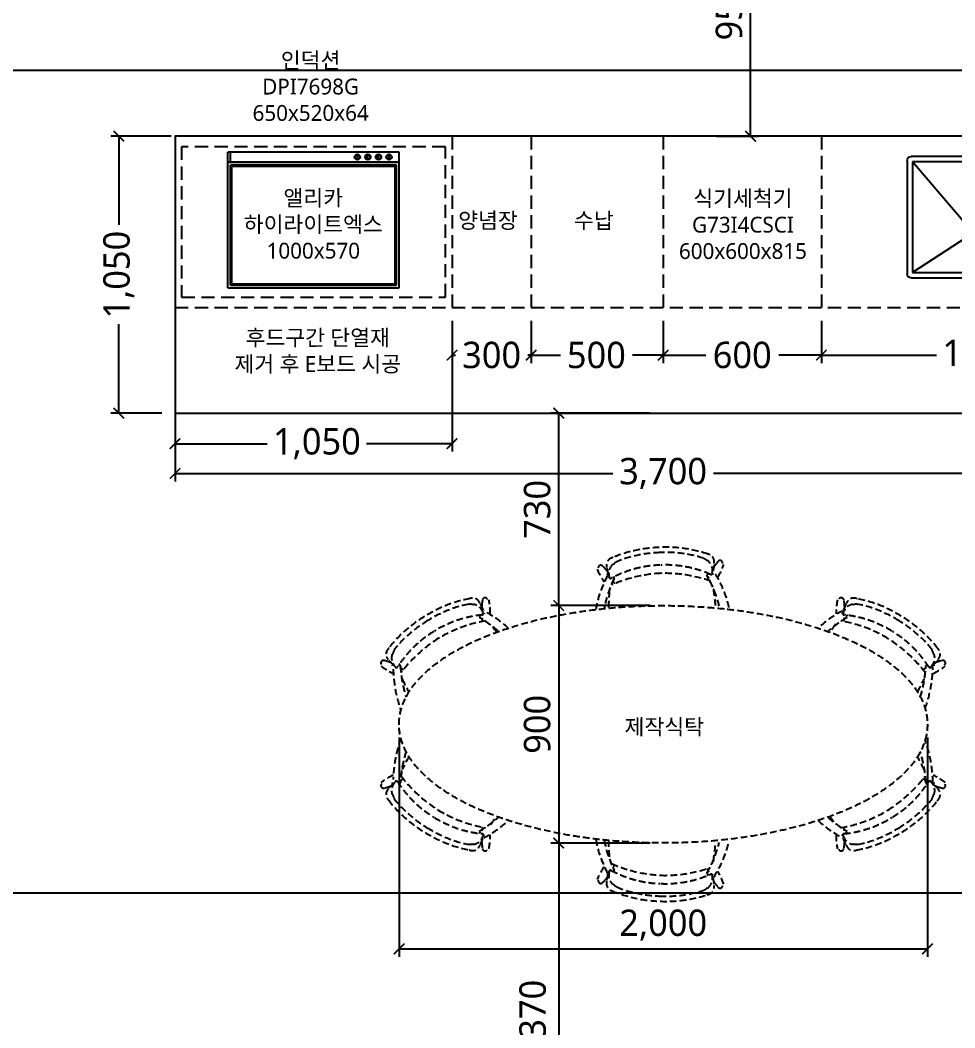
# Model space of a CAD drawing. Header units: millimetres. Extents: x -41292 to 298682, y -22072 to 33155.
# Drawn here: x -14129 to -10586, y 24484 to 28305 of the extents above; entities that cross this region are included whole.
import ezdxf

# ---------------------------------------------------------------- set-up
doc = ezdxf.new("R2010")
doc.units = ezdxf.units.MM
for name, pattern in [('( Hidden )', [0.375, 0.25, -0.125]), ('DASHED2', [0.375, 0.25, -0.125]), ('HIDDEN', [9.525, 6.35, -3.175])]:
    doc.linetypes.add(name, pattern=pattern)
for name, color, linetype in [('인테리어_가구_제작', 6, 'Continuous'), ('인테리어_치수_내부', 8, 'Continuous'), ('인테리어_키친', 6, 'Continuous'), ('인테리어_텍스트_가구', 7, 'Continuous'), ('주방기기', 8, 'Continuous'), ('평면_이동가구', 5, 'HIDDEN')]:
    doc.layers.add(name, color=color, linetype=linetype)
doc.styles.add('DIM', font='malgun.ttf')
doc.styles.add('맑은 고딕', font='malgun.ttf')
doc.dimstyles.new('A3-50 (내부)', dxfattribs={"dimscale": 0, "dimtxt": 80, "dimasz": 40, "dimexe": 30, "dimexo": 50, "dimgap": 12, "dimtad": 1, "dimdec": 0, "dimzin": 1, "dimdsep": 46, "dimlunit": 6, "dimtxsty": 'DIM', "dimblk": 'ARCHTICK', "dimcen": 1, "dimclrd": 256, "dimclre": 256, "dimclrt": 7, "dimadec": 0, "dimazin": 0, "dimtfac": 1, "dimtdec": 0, "dimtix": 1, "dimtmove": 2, "dimatfit": 0, "dimldrblk": 'ARCHTICK', "dimfxl": 30, "dimlwd": -1, "dimlwe": -1, "dimarcsym": 0})

# ---------------------------------------------------------------- blocks, each defined once
blk = doc.blocks.new('A$Ce15d1e35')
at = {"layer": '주방기기'}
for p, q in [((-370, 0), (-650, 0)), ((-650, 0), (-650, -465)), ((0, 0), (-370, 0)), ((0, 0), (0, -515)), ((-370, -10), (-640, -10)), ((-640, -10), (-640, -465)), ((-635, -15), (-635, -460)), ((-370, -15), (-635, -15)), ((-10, -10), (-370, -10)), ((-15, -15), (-370, -15)), ((-15, -15), (-15, -460)), ((-10, -10), (-10, -465)), ((-650, -465), (-650, -515)), ((-650, -475), (-370, -475)), ((-650, -477), (-370, -477)), ((-650, -477), (-650, -515)), ((-640, -465), (-370, -465)), ((-635, -460), (-370, -460)), ((-611, -487.5), (-611, -504.5)), ((-571, -487.5), (-571, -504.5)), ((-531, -487.5), (-531, -504.5)), ((-491, -487.5), (-491, -504.5)), ((-370, -460), (-15, -460)), ((-370, -465), (-10, -465)), ((-370, -475), (0, -475)), ((-370, -477), (0, -477)), ((-10, -477), (-10, -515)), ((-650, -515), (-370, -515)), ((-370, -515), (0, -515))]:
    blk.add_line(p, q, dxfattribs=at)
for centre, radius in [((-611, -496), 10.5), ((-611, -496), 8.48), ((-571, -496), 10.5), ((-571, -496), 8.48), ((-531, -496), 10.5), ((-531, -496), 8.48), ((-491, -496), 10.5), ((-491, -496), 8.48)]:
    blk.add_circle(centre, radius, dxfattribs=at)
blk = doc.blocks.new('djfhknke')
at = {"layer": '평면_이동가구', "color": 8, "linetype": '( Hidden )', "ltscale": 100}
for p, q in [((159945.5, 19729.7), (159958.8, 19690.8)), ((160354.5, 19745.4), (160348.1, 19705.8)), ((159468.3, 19594), (159482.2, 19556.3)), ((160852.4, 19594), (160838.5, 19556.3)), ((159119.6, 19379.8), (159150.2, 19352.4)), ((161201.1, 19379.8), (161170.5, 19352.4)), ((159119.6, 18895.4), (159150.2, 18922.8)), ((161201.1, 18895.4), (161170.5, 18922.8)), ((159468.3, 18681.2), (159482.2, 18718.8)), ((160852.4, 18681.2), (160838.5, 18718.8)), ((159945.5, 18545.5), (159958.8, 18584.4)), ((160354.5, 18529.7), (160348.1, 18569.4))]:
    blk.add_line(p, q, dxfattribs=at)
for centre, radius, start, end in [((160160.4, 19314.6), 493.9, 91.6931, 113.045), ((160172.2, 19315.1), 493.9, 71.3739, 92.7258), ((159974.6, 19740.6), 29.5, 98.7464, 195.481), ((160160.2, 19318.5), 470.3, 91.3635, 111.9684), ((160172, 19319), 470.3, 72.4506, 93.0554), ((160305.5, 19737.6), 29.5, 40.0027, 73.3349), ((160324.6, 19754.1), 29.5, 348.938, 85.6725), ((160302.2, 19721.8), 45.3, 346.6693, 53.7024), ((160538.8, 19612.7), 222.3, 140.4119, 147.4048), ((160375.8, 19748.8), 10.1, 349.2515, 145.9603), ((160140.8, 19821.9), 249.9, 202.71, 215.1355), ((159923.8, 19730.8), 9.84, 35.6575, 192.3663), ((159780.9, 19581.8), 216.1, 38.7307, 45.7236), ((159999.4, 19710.1), 45.3, 130.7166, 197.7496), ((160163, 19318.8), 422.8, 91.9857, 118.1881), ((159994.9, 19725.7), 29.5, 111.0841, 144.4162), ((160169.3, 19319.1), 422.8, 66.2308, 92.4332), ((160341.8, 19715.4), 9.84, 28.0383, 57.3062), ((160015.6, 19494.1), 403.4, 12.3078, 33.5205), ((160152.6, 19822.3), 249.9, 329.2835, 341.709), ((160302.7, 19505.2), 403.4, 150.8984, 170.2605), ((160338.1, 19506.5), 407.3, 153.2275, 170.1221), ((159956.5, 19700.6), 9.84, 127.1128, 156.3807), ((159960.5, 19696.8), 5.9, 196.4423, 297.0664), ((160176.9, 19186.7), 524, 92.855, 113.8499), ((159772, 19583.2), 222.3, 23.2921, 26.6378), ((159945.7, 19693.6), 29, 352.8922, 9.9206), ((160165.4, 19184.8), 525.4, 70.5993, 91.5942), ((159976.3, 19492.6), 407.3, 13.2538, 31.1914), ((160353.8, 19711.9), 25.6, 179.2982, 196.3265), ((160538.7, 19612.8), 222.3, 157.7812, 161.1268), ((160342, 19711.5), 5.9, 247.3527, 347.9824), ((164166.3, 19406.1), 4217, 176.7768, 177.6668), ((156171.1, 19097.7), 4217, 6.6751, 7.6421), ((159520.4, 19129.5), 493.9, 100.7293, 122.0812), ((159438, 19586.9), 29.5, 18.2933, 115.0279), ((159694, 19568.7), 222.3, 169.7673, 176.7602), ((159485.2, 19607.4), 10.1, 18.6068, 175.3157), ((159254.7, 19562.1), 249.9, 358.6388, 11.0643), ((161066, 19562.1), 249.9, 168.9357, 181.3612), ((160835.4, 19607.4), 10.1, 4.6843, 161.3932), ((160626.7, 19568.7), 222.3, 3.2398, 10.2327), ((160882.7, 19586.9), 29.5, 64.9721, 161.7067), ((160800.3, 19129.5), 493.9, 57.9188, 79.2707), ((159518.3, 19132.9), 470.3, 101.8059, 122.4108), ((159429.4, 19563.2), 29.5, 69.3581, 102.6902), ((159434.3, 19547.7), 45.3, 16.0247, 83.0577), ((159472, 19561.6), 9.84, 57.3936, 86.6615), ((159296.2, 19208.8), 403.4, 46.6278, 62.8759), ((161024.5, 19208.8), 403.4, 117.1241, 133.3514), ((160886.4, 19547.7), 45.3, 96.9423, 163.9753), ((160848.7, 19561.6), 9.84, 93.3385, 122.6064), ((160891.2, 19563.2), 29.5, 77.3098, 110.6419), ((160802.4, 19132.9), 470.3, 57.5892, 78.1941), ((159510.3, 19123.3), 493.9, 121.0485, 142.4004), ((159508.3, 19126.7), 470.3, 120.7189, 141.3237), ((159515.9, 19131.6), 422.8, 95.5862, 121.7886), ((159578.3, 19012.7), 525.4, 99.9547, 120.9496), ((159484.1, 19564.5), 25.6, 208.6535, 225.6819), ((159262.6, 19188.2), 407.3, 47.7187, 60.5468), ((159693.9, 19568.7), 222.3, 187.1365, 190.4822), ((159474, 19558.3), 5.9, 276.708, 17.3378), ((161058.1, 19188.2), 407.3, 119.4532, 132.259), ((160742.4, 19012.7), 525.4, 59.0504, 80.0453), ((160846.6, 19558.3), 5.9, 162.6622, 263.292), ((160626.7, 19568.7), 222.3, 349.5178, 352.8635), ((160804.8, 19131.6), 422.8, 58.2114, 84.4138), ((160836.6, 19564.5), 25.6, 314.3181, 331.3465), ((160812.4, 19126.7), 470.3, 38.6763, 59.2811), ((160810.4, 19123.3), 493.9, 37.5996, 58.9515), ((159510.5, 19128.3), 422.8, 121.3411, 147.5435), ((156139.7, 16978.6), 4217, 36.5003, 36.9974), ((164181, 16978.6), 4217, 143.0026, 143.4977), ((160810.2, 19128.3), 422.8, 32.4565, 58.6589), ((159587.4, 19019.9), 524, 122.2104, 143.2052), ((160733.3, 19019.9), 524, 36.7948, 57.7896), ((159139.5, 19403.6), 29.5, 128.1018, 224.8363), ((159164.6, 19400.5), 29.5, 140.4394, 173.7716), ((161156.1, 19400.5), 29.5, 6.2284, 39.5606), ((161181.1, 19403.6), 29.5, 315.1637, 51.8982), ((159100.1, 19370.1), 9.84, 65.0129, 221.7217), ((159048.6, 19170.2), 216.1, 68.086, 75.0789), ((159176.1, 19389.1), 45.3, 160.0719, 227.105), ((161144.5, 19389.1), 45.3, 312.895, 19.9281), ((161272.1, 19170.2), 216.1, 104.9211, 111.914), ((161220.6, 19370.1), 9.84, 318.2783, 114.9871), ((159244.6, 19555.9), 249.9, 232.0653, 244.4908), ((159143.4, 19359.8), 9.84, 156.4681, 185.736), ((159645.8, 19359.4), 508.8, 181.3725, 199.443), ((159148.8, 19358.5), 5.9, 225.7977, 326.4217), ((159137.4, 19348.4), 29, 22.2476, 39.2759), ((159689.8, 19392.5), 526.6, 183.6096, 196.7964), ((159040.1, 19167), 222.3, 52.6475, 55.9931), ((160630.9, 19392.5), 526.6, 343.2607, 356.3904), ((161280.6, 19167), 222.3, 124.0069, 127.3525), ((160674.5, 19369.6), 508.8, 340.1813, 358.6275), ((161183.3, 19348.4), 29, 140.7241, 157.7524), ((161171.9, 19358.5), 5.9, 213.5783, 314.2023), ((161076.1, 19555.9), 249.9, 295.5092, 307.9347), ((161177.3, 19359.8), 9.84, 354.264, 23.5319), ((159666.4, 19535.4), 544.4, 204.5095, 210.4013), ((160654.2, 19535.4), 544.4, 329.6402, 335.4905), ((159645.8, 18915.7), 508.8, 160.557, 178.6275), ((160674.5, 18905.6), 508.8, 1.3725, 19.8187), ((159689.8, 18882.6), 526.6, 163.2036, 176.3904), ((160630.9, 18882.6), 526.6, 3.6096, 16.7393), ((159666.4, 18739.8), 544.4, 149.5987, 155.4905), ((160654.2, 18739.8), 544.4, 24.5095, 30.3598), ((159244.6, 18719.3), 249.9, 115.5092, 127.9347), ((159176.1, 18886), 45.3, 132.895, 199.9281), ((159143.4, 18915.4), 9.84, 174.264, 203.5319), ((159148.8, 18916.7), 5.9, 33.5783, 134.2023), ((159510.5, 19146.9), 422.8, 212.4565, 238.6589), ((159137.4, 18926.8), 29, 320.7241, 337.7524), ((159040.1, 19108.2), 222.3, 304.0069, 307.3525), ((159587.4, 19255.2), 524, 216.7948, 237.7896), ((160733.3, 19255.2), 524, 302.2104, 323.2052), ((160810.2, 19146.9), 422.8, 301.3411, 327.5435), ((161280.6, 19108.2), 222.3, 232.6475, 235.9931), ((161183.3, 18926.8), 29, 202.2476, 219.2759), ((161171.9, 18916.7), 5.9, 45.7977, 146.4217), ((161144.5, 18886), 45.3, 340.0719, 47.105), ((161076.1, 18719.3), 249.9, 52.0653, 64.4908), ((161177.3, 18915.4), 9.84, 336.4681, 5.736), ((159100.1, 18905.1), 9.84, 138.2783, 294.9871), ((159048.6, 19104.9), 216.1, 284.9211, 291.914), ((159139.5, 18871.6), 29.5, 135.1637, 231.8982), ((161272.1, 19104.9), 216.1, 248.086, 255.0789), ((161181.1, 18871.6), 29.5, 308.1018, 44.8363), ((161220.6, 18905.1), 9.84, 245.0129, 41.7217), ((159510.3, 19151.8), 493.9, 217.5996, 238.9515), ((159164.6, 18874.7), 29.5, 186.2284, 219.5606), ((159508.3, 19148.5), 470.3, 218.6763, 239.2811), ((160812.4, 19148.5), 470.3, 300.7189, 321.3237), ((160810.4, 19151.8), 493.9, 301.0485, 322.4004), ((161156.1, 18874.7), 29.5, 320.4394, 353.7716), ((159578.3, 19262.5), 525.4, 239.0504, 260.0453), ((160742.4, 19262.5), 525.4, 279.9547, 300.9496), ((159515.9, 19143.6), 422.8, 238.2114, 264.4138), ((159262.6, 19086.9), 407.3, 299.4532, 312.2813), ((159296.2, 19066.3), 403.4, 297.1241, 313.3722), ((156139.7, 21296.6), 4217, 323.0026, 323.4997), ((161024.5, 19066.3), 403.4, 226.6486, 242.8759), ((161058.1, 19086.9), 407.3, 227.741, 240.5468), ((164181, 21296.6), 4217, 216.5023, 216.9974), ((160804.8, 19143.6), 422.8, 275.5862, 301.7886), ((159520.4, 19145.7), 493.9, 237.9188, 259.2707), ((159518.3, 19142.3), 470.3, 237.5892, 258.1941), ((159484.1, 18710.7), 25.6, 134.3181, 151.3465), ((159693.9, 18706.5), 222.3, 169.5178, 172.8635), ((159474, 18716.9), 5.9, 342.6622, 83.292), ((160846.6, 18716.9), 5.9, 96.708, 197.3378), ((160626.7, 18706.5), 222.3, 7.1365, 10.4822), ((160836.6, 18710.7), 25.6, 28.6535, 45.6819), ((160800.3, 19145.7), 493.9, 280.7293, 302.0812), ((160802.4, 19142.3), 470.3, 281.8059, 302.4108), ((159429.4, 18712), 29.5, 257.3098, 290.6419), ((159434.3, 18727.4), 45.3, 276.9423, 343.9753), ((159694, 18706.5), 222.3, 183.2398, 190.2327), ((159472, 18713.5), 9.84, 273.3385, 302.6064), ((159254.7, 18713.1), 249.9, 348.9357, 1.3612), ((160302.7, 18770), 403.4, 189.7395, 209.1016), ((160338.1, 18768.6), 407.3, 189.8779, 206.7725), ((164166.3, 18869.1), 4217, 182.3332, 183.2232), ((159976.3, 18782.6), 407.3, 328.8086, 346.7462), ((156171.1, 19177.5), 4217, 352.3579, 353.3249), ((160015.6, 18781.1), 403.4, 326.4795, 347.6922), ((161066, 18713.1), 249.9, 178.6388, 191.0643), ((160886.4, 18727.4), 45.3, 196.0247, 263.0577), ((160848.7, 18713.5), 9.84, 237.3936, 266.6615), ((160626.7, 18706.5), 222.3, 349.7673, 356.7602), ((160891.2, 18712), 29.5, 249.3581, 282.6902), ((159438, 18688.2), 29.5, 244.9721, 341.7067), ((159485.2, 18667.8), 10.1, 184.6843, 341.3932), ((160835.4, 18667.8), 10.1, 198.6068, 355.3157), ((160882.7, 18688.2), 29.5, 198.2933, 295.0279), ((160176.9, 19088.5), 524, 246.1501, 267.145), ((160140.8, 18453.3), 249.9, 144.8645, 157.29), ((159956.5, 18574.6), 9.84, 203.6193, 232.8872), ((159999.4, 18565.1), 45.3, 162.2504, 229.2834), ((159960.5, 18578.4), 5.9, 62.9336, 163.5577), ((160163, 18956.3), 422.8, 241.8119, 268.0143), ((159772, 18692), 222.3, 333.3622, 336.7079), ((159945.7, 18581.6), 29, 350.0794, 7.1078), ((160165.4, 19090.3), 525.4, 268.4058, 289.4007), ((160353.8, 18563.2), 25.6, 163.6735, 180.7018), ((160538.7, 18662.4), 222.3, 198.8732, 202.2188), ((160342, 18563.7), 5.9, 12.0176, 112.6473), ((160152.6, 18452.8), 249.9, 18.291, 30.7165), ((159923.8, 18544.4), 9.84, 167.6337, 324.3425), ((159780.9, 18693.3), 216.1, 314.2764, 321.2693), ((159974.6, 18534.5), 29.5, 164.519, 261.2536), ((159994.9, 18549.5), 29.5, 215.5838, 248.9159), ((160169.3, 18956.1), 422.8, 267.5668, 293.7692), ((160302.2, 18553.4), 45.3, 306.2976, 13.3307), ((160341.8, 18559.8), 9.84, 302.6938, 331.9617), ((160538.8, 18662.4), 222.3, 212.5952, 219.5881), ((160160.4, 18960.6), 493.9, 246.955, 268.3069), ((160160.2, 18956.6), 470.3, 248.0316, 268.6365), ((160172, 18956.2), 470.3, 266.9446, 287.5494), ((160305.5, 18537.5), 29.5, 286.6651, 319.9973), ((160324.6, 18521), 29.5, 274.3275, 11.062), ((160375.8, 18526.4), 10.1, 214.0397, 10.7485), ((160172.2, 18960.1), 493.9, 267.2742, 288.6261)]:
    blk.add_arc(centre, radius, start, end, dxfattribs=at)
blk.add_ellipse((160160.6, 19137.6), major_axis=(-1001.4, 0), ratio=0.449379, start_param=-3.141592653589793, end_param=3.141592653589793, dxfattribs=at)
blk = doc.blocks.new('A$C12ad6f43')
at = {"layer": '인테리어_가구_제작', "color": 8}
for p, q in [((-5, 60), (-5, 630)), ((10, 645), (440, 645)), ((15, 625), (435, 625)), ((15, 65), (15, 625)), ((257, 417.6), (15, 625)), ((302.3, 422.4), (435, 625)), ((435, 625), (435, 65)), ((455, 630), (455, 60)), ((506.5, 360.1, 10), (470.7, 342.3, 30)), ((15, 65), (253.4, 325.1)), ((305.1, 319.1), (435, 65)), ((440, 45), (10, 45)), ((435, 65), (15, 65))]:
    blk.add_line(p, q, dxfattribs=at)
for points, elevation in [([(543.7, 373.8), (537.2, 354.1), (518.6, 344.9), (499, 351.5), (489.7, 370), (496.3, 389.7), (514.9, 398.9), (534.5, 392.3)], -74.1), ([(533.4, 373.5), (529.4, 361.7), (518.3, 356.2), (506.5, 360.1), (501, 371.2), (504.9, 383), (516, 388.6), (527.8, 384.6)], 10)]:
    blk.add_lwpolyline(points, close=True, dxfattribs=dict(at, elevation=elevation))
blk.add_lwpolyline([(533.4, 373.5), (529.4, 361.7), (518.3, 356.2), (506.5, 360.1), (501, 371.2), (504.9, 383), (516, 388.6), (527.8, 384.6)], close=True, dxfattribs=at)
for centre, radius in [((284.9, 370.2), 55), ((284.9, 370.2), 45), ((517.8, 372.5), 21.9)]:
    blk.add_circle(centre, radius, dxfattribs=at)
for centre, start, end in [((10, 630), 90, 180), ((440, 630), 0, 90), ((10, 60), 180, 270), ((440, 60), 270, 0)]:
    blk.add_arc(centre, 15, start, end, dxfattribs=at)
for points in [[(490.2, 370.5, -70), (496.7, 390.1, -70), (504.9, 383), (501, 371.2)], [(515.3, 399.4, -70), (516, 388.6), (504.9, 383), (496.7, 390.1, -70)], [(394, 316.8, 20), (481.2, 366, -30), (490.4, 347.5, -30), (398.6, 307.5, 20)], [(394, 316.8), (394, 316.8, 20), (481.2, 366, -30), (481.2, 366, -50)], [(490.4, 347.5, -50), (481.2, 366, -50), (394, 316.8), (398.6, 307.5)], [(398.6, 307.5, 20), (398.6, 307.5), (490.4, 347.5, -50), (490.4, 347.5, -30)], [(465.2, 353.4, 30), (501, 371.2), (501, 371.2, 10), (465.2, 353.4, 30)], [(470.7, 342.3, 30), (465.2, 353.4, 30), (501, 371.2, 10), (506.5, 360.1, 10)], [(501, 371.2), (506.5, 360.1), (470.7, 342.3, 30), (465.2, 353.4, 30)], [(506.5, 360.1), (470.7, 342.3, 30), (506.5, 360.1, 10)], [(481.2, 366, -30), (501, 371.2), (506.5, 360.1), (490.4, 347.5, -30)], [(490.2, 370.5, -70), (481.2, 366, -50), (481.2, 366, -30), (501, 371.2)], [(490.2, 370.5, -70), (481.2, 366, -50), (490.4, 347.5, -50), (499.4, 352, -70)], [(499.4, 352, -70), (506.5, 360.1), (501, 371.2), (490.2, 370.5, -70)], [(490.4, 347.5, -50), (499.4, 352, -70), (506.5, 360.1), (490.4, 347.5, -30)], [(519, 345.4, -70), (499.4, 352, -70), (506.5, 360.1), (518.3, 356.2)], [(382.2, 318, -10), (384.3, 313.9, 40), (380.5, 308.1, 40), (375.9, 308.4, -10)], [(375.9, 308.4, -10), (381, 298.1, -10), (383.6, 301.9, 40), (380.5, 308.1, 40)], [(391.2, 313.4, 40), (394, 316.8, 20), (398.6, 307.5, 20), (394.3, 307.3, 40)], [(394, 316.8), (393.7, 317.3, -10), (398.8, 307, -10), (398.6, 307.5)], [(392.5, 297.4, -10), (390.5, 301.5, 40), (383.6, 301.9, 40), (381, 298.1, -10)]]:
    blk.add_3dface(points, dxfattribs=at)
for points, invisible_edges in [([(527.8, 384.6, 10), (516, 388.6, 10), (504.9, 383, 10), (501, 371.2, 10)], 8), ([(533.4, 373.5, 10), (527.8, 384.6, 10), (501, 371.2, 10), (506.5, 360.1, 10)], 10), ([(506.5, 360.1, 10), (518.3, 356.2, 10), (529.4, 361.7, 10), (533.4, 373.5, 10)], 8), ([(384.3, 313.9, 40), (380.5, 308.1, 40), (383.6, 301.9, 40), (390.5, 301.5, 40)], 8), ([(384.3, 313.9, 40), (382.2, 318, -10), (393.7, 317.3, -10), (394, 316.8)], 8), ([(394, 316.8), (394, 316.8, 20), (391.2, 313.4, 40), (384.3, 313.9, 40)], 8), ([(390.5, 301.5, 40), (394.3, 307.3, 40), (391.2, 313.4, 40), (384.3, 313.9, 40)], 8), ([(394.3, 307.3, 40), (390.5, 301.5, 40), (392.5, 297.4, -10), (398.8, 307, -10)], 8), ([(398.8, 307, -10), (398.6, 307.5), (398.6, 307.5, 20), (394.3, 307.3, 40)], 8)]:
    blk.add_3dface(points, dxfattribs=dict(at, invisible_edges=invisible_edges))
blk = doc.blocks.new('_ArchTick')
at = {"color": 0, "linetype": 'ByBlock', "const_width": 0.15}
blk.add_lwpolyline([(-0.5, -0.5), (0.5, 0.5)], dxfattribs=at)
blk = doc.blocks.new('*D189')
at = {"layer": 'Defpoints', "color": 0, "transparency": 16777216}
for p in [(-11528.9, 28814.6), (-11359.9, 28814.6), (-11538.9, 27864.6)]:
    blk.add_point(p, dxfattribs=at)
at = {"layer": '인테리어_치수_내부', "color": 8, "transparency": 16777216}
for p, q in [((-11478.9, 28814.6), (-11329.9, 28814.6)), ((-11359.9, 27864.6), (-11359.9, 28814.6)), ((-11488.9, 27864.6), (-11329.9, 27864.6))]:
    blk.add_line(p, q, dxfattribs=at)
at = {"layer": '인테리어_치수_내부', "color": 8, "transparency": 16777216, "xscale": 40, "yscale": 40, "zscale": 40}
for p, rotation in [((-11359.9, 28814.6), 90), ((-11359.9, 27864.6), 270)]:
    blk.add_blockref('_ArchTick', p, dxfattribs=dict(at, rotation=rotation))
at = {"layer": '인테리어_치수_내부', "color": 7, "transparency": 16777216, "insert": (-11441.6, 28339.6), "char_height": 100, "attachment_point": 5, "rotation": 90, "style": 'DIM'}
blk.add_mtext('950', dxfattribs=at)
blk = doc.blocks.new('*D198')
at = {"layer": 'Defpoints', "color": 0, "transparency": 16777216}
for p in [(-13506.7, 27864.6), (-13754.7, 26814.6), (-13541.7, 26814.6)]:
    blk.add_point(p, dxfattribs=at)
at = {"layer": '인테리어_치수_내부', "color": 8, "transparency": 16777216}
for p, q in [((-13556.7, 27864.6), (-13784.7, 27864.6)), ((-13754.7, 27864.6), (-13754.7, 27527.9)), ((-13754.7, 26814.6), (-13754.7, 27151.4)), ((-13591.7, 26814.6), (-13784.7, 26814.6))]:
    blk.add_line(p, q, dxfattribs=at)
at = {"layer": '인테리어_치수_내부', "color": 8, "transparency": 16777216, "xscale": 40, "yscale": 40, "zscale": 40}
for p, rotation in [((-13754.7, 27864.6), 90), ((-13754.7, 26814.6), 270)]:
    blk.add_blockref('_ArchTick', p, dxfattribs=dict(at, rotation=rotation))
at = {"layer": '인테리어_치수_내부', "color": 7, "transparency": 16777216, "insert": (-13754.7, 27339.6), "char_height": 100, "attachment_point": 5, "rotation": 90, "style": 'DIM'}
blk.add_mtext('1,050', dxfattribs=at)
blk = doc.blocks.new('*D200')
at = {"layer": 'Defpoints', "color": 0, "transparency": 16777216}
for p in [(-13541.7, 26814.6), (-9841.7, 26814.6), (-9841.7, 26585.7)]:
    blk.add_point(p, dxfattribs=at)
at = {"layer": '인테리어_치수_내부', "color": 8, "transparency": 16777216}
for p, q in [((-13541.7, 26764.6), (-13541.7, 26555.7)), ((-9841.7, 26764.6), (-9841.7, 26555.7)), ((-13541.7, 26585.7), (-11882.7, 26585.7)), ((-9841.7, 26585.7), (-11500.7, 26585.7))]:
    blk.add_line(p, q, dxfattribs=at)
at = {"layer": '인테리어_치수_내부', "color": 8, "transparency": 16777216, "xscale": 40, "yscale": 40, "zscale": 40, "rotation": 180}
blk.add_blockref('_ArchTick', (-13541.7, 26585.7), dxfattribs=at)
at = {"layer": '인테리어_치수_내부', "color": 8, "transparency": 16777216, "xscale": 40, "yscale": 40, "zscale": 40}
blk.add_blockref('_ArchTick', (-9841.7, 26585.7), dxfattribs=at)
at = {"layer": '인테리어_치수_내부', "color": 7, "transparency": 16777216, "insert": (-11691.7, 26585.7), "char_height": 100, "attachment_point": 5, "style": 'DIM'}
blk.add_mtext('3,700', dxfattribs=at)
blk = doc.blocks.new('*D201')
at = {"layer": 'Defpoints', "color": 0, "transparency": 16777216}
for p in [(-13541.7, 27214.6), (-12491.7, 27214.6), (-13541.7, 26698.6)]:
    blk.add_point(p, dxfattribs=at)
at = {"layer": '인테리어_치수_내부', "color": 8, "transparency": 16777216}
for p, q in [((-13541.7, 27164.6), (-13541.7, 26668.6)), ((-12491.7, 27164.6), (-12491.7, 26668.6)), ((-13541.7, 26698.6), (-13192.1, 26698.6)), ((-12491.7, 26698.6), (-12815.7, 26698.6))]:
    blk.add_line(p, q, dxfattribs=at)
at = {"layer": '인테리어_치수_내부', "color": 8, "transparency": 16777216, "xscale": 40, "yscale": 40, "zscale": 40, "rotation": 180}
blk.add_blockref('_ArchTick', (-13541.7, 26698.6), dxfattribs=at)
at = {"layer": '인테리어_치수_내부', "color": 8, "transparency": 16777216, "xscale": 40, "yscale": 40, "zscale": 40}
blk.add_blockref('_ArchTick', (-12491.7, 26698.6), dxfattribs=at)
at = {"layer": '인테리어_치수_내부', "color": 7, "transparency": 16777216, "insert": (-13003.9, 26698.6), "char_height": 100, "attachment_point": 5, "style": 'DIM'}
blk.add_mtext('1,050', dxfattribs=at)
blk = doc.blocks.new('*D202')
at = {"layer": 'Defpoints', "color": 0, "transparency": 16777216}
for p in [(-12491.7, 27214.6), (-12191.7, 27214.6), (-12191.7, 27034.5)]:
    blk.add_point(p, dxfattribs=at)
at = {"layer": '인테리어_치수_내부', "color": 8, "transparency": 16777216}
for p, q in [((-12491.7, 27164.6), (-12491.7, 27004.5)), ((-12191.7, 27164.6), (-12191.7, 27004.5)), ((-12491.7, 27034.5), (-12479.2, 27034.5)), ((-12191.7, 27034.5), (-12204.2, 27034.5))]:
    blk.add_line(p, q, dxfattribs=at)
at = {"layer": '인테리어_치수_내부', "color": 8, "transparency": 16777216, "xscale": 40, "yscale": 40, "zscale": 40, "rotation": 180}
blk.add_blockref('_ArchTick', (-12491.7, 27034.5), dxfattribs=at)
at = {"layer": '인테리어_치수_내부', "color": 8, "transparency": 16777216, "xscale": 40, "yscale": 40, "zscale": 40}
blk.add_blockref('_ArchTick', (-12191.7, 27034.5), dxfattribs=at)
at = {"layer": '인테리어_치수_내부', "color": 7, "transparency": 16777216, "insert": (-12341.7, 27034.5), "char_height": 100, "attachment_point": 5, "style": 'DIM'}
blk.add_mtext('300', dxfattribs=at)
blk = doc.blocks.new('*D203')
at = {"layer": 'Defpoints', "color": 0, "transparency": 16777216}
for p in [(-12191.7, 27214.6), (-11691.7, 27214.6), (-11691.7, 27034.5)]:
    blk.add_point(p, dxfattribs=at)
at = {"layer": '인테리어_치수_내부', "color": 8, "transparency": 16777216}
for p, q in [((-12191.7, 27164.6), (-12191.7, 27004.5)), ((-11691.7, 27164.6), (-11691.7, 27004.5)), ((-12191.7, 27034.5), (-12080.9, 27034.5)), ((-11691.7, 27034.5), (-11808.2, 27034.5))]:
    blk.add_line(p, q, dxfattribs=at)
at = {"layer": '인테리어_치수_내부', "color": 8, "transparency": 16777216, "xscale": 40, "yscale": 40, "zscale": 40, "rotation": 180}
blk.add_blockref('_ArchTick', (-12191.7, 27034.5), dxfattribs=at)
at = {"layer": '인테리어_치수_내부', "color": 8, "transparency": 16777216, "xscale": 40, "yscale": 40, "zscale": 40}
blk.add_blockref('_ArchTick', (-11691.7, 27034.5), dxfattribs=at)
at = {"layer": '인테리어_치수_내부', "color": 7, "transparency": 16777216, "insert": (-11944.6, 27034.5), "char_height": 100, "attachment_point": 5, "style": 'DIM'}
blk.add_mtext('500', dxfattribs=at)
blk = doc.blocks.new('*D204')
at = {"layer": 'Defpoints', "color": 0, "transparency": 16777216}
for p in [(-11691.7, 27214.6), (-11091.7, 27214.6), (-11091.7, 27034.5)]:
    blk.add_point(p, dxfattribs=at)
at = {"layer": '인테리어_치수_내부', "color": 8, "transparency": 16777216}
for p, q in [((-11691.7, 27164.6), (-11691.7, 27004.5)), ((-11091.7, 27164.6), (-11091.7, 27004.5)), ((-11691.7, 27034.5), (-11529.8, 27034.5)), ((-11091.7, 27034.5), (-11253.6, 27034.5))]:
    blk.add_line(p, q, dxfattribs=at)
at = {"layer": '인테리어_치수_내부', "color": 8, "transparency": 16777216, "xscale": 40, "yscale": 40, "zscale": 40, "rotation": 180}
blk.add_blockref('_ArchTick', (-11691.7, 27034.5), dxfattribs=at)
at = {"layer": '인테리어_치수_내부', "color": 8, "transparency": 16777216, "xscale": 40, "yscale": 40, "zscale": 40}
blk.add_blockref('_ArchTick', (-11091.7, 27034.5), dxfattribs=at)
at = {"layer": '인테리어_치수_내부', "color": 7, "transparency": 16777216, "insert": (-11391.7, 27034.5), "char_height": 100, "attachment_point": 5, "style": 'DIM'}
blk.add_mtext('600', dxfattribs=at)
blk = doc.blocks.new('*D205')
at = {"layer": 'Defpoints', "color": 0, "transparency": 16777216}
for p in [(-11091.7, 27214.6), (-9841.7, 27228.3), (-9841.7, 27034.5)]:
    blk.add_point(p, dxfattribs=at)
at = {"layer": '인테리어_치수_내부', "color": 8, "transparency": 16777216}
for p, q in [((-9841.7, 27178.3), (-9841.7, 27004.5)), ((-11091.7, 27164.6), (-11091.7, 27004.5)), ((-11091.7, 27034.5), (-10654.9, 27034.5)), ((-9841.7, 27034.5), (-10278.5, 27034.5))]:
    blk.add_line(p, q, dxfattribs=at)
at = {"layer": '인테리어_치수_내부', "color": 8, "transparency": 16777216, "xscale": 40, "yscale": 40, "zscale": 40, "rotation": 180}
blk.add_blockref('_ArchTick', (-11091.7, 27034.5), dxfattribs=at)
at = {"layer": '인테리어_치수_내부', "color": 8, "transparency": 16777216, "xscale": 40, "yscale": 40, "zscale": 40}
blk.add_blockref('_ArchTick', (-9841.7, 27034.5), dxfattribs=at)
at = {"layer": '인테리어_치수_내부', "color": 7, "transparency": 16777216, "insert": (-10466.7, 27034.5), "char_height": 100, "attachment_point": 5, "style": 'DIM'}
blk.add_mtext('1,250', dxfattribs=at)
blk = doc.blocks.new('*D207')
at = {"layer": 'Defpoints', "color": 0, "transparency": 16777216}
for p in [(-12087.2, 26814.6), (-11691.7, 26814.6), (-11691.3, 26084.6)]:
    blk.add_point(p, dxfattribs=at)
at = {"layer": '인테리어_치수_내부', "color": 8, "transparency": 16777216}
for p, q in [((-11741.7, 26814.6), (-12117.2, 26814.6)), ((-12087.2, 26084.6), (-12087.2, 26814.6)), ((-11741.3, 26084.6), (-12117.2, 26084.6))]:
    blk.add_line(p, q, dxfattribs=at)
at = {"layer": '인테리어_치수_내부', "color": 8, "transparency": 16777216, "xscale": 40, "yscale": 40, "zscale": 40}
for p, rotation in [((-12087.2, 26814.6), 90), ((-12087.2, 26084.6), 270)]:
    blk.add_blockref('_ArchTick', p, dxfattribs=dict(at, rotation=rotation))
at = {"layer": '인테리어_치수_내부', "color": 7, "transparency": 16777216, "insert": (-12168.8, 26449.6), "char_height": 100, "attachment_point": 5, "rotation": 90, "style": 'DIM'}
blk.add_mtext('730', dxfattribs=at)
blk = doc.blocks.new('*D208')
at = {"layer": 'Defpoints', "color": 0, "transparency": 16777216}
for p in [(-11691.3, 26084.6), (-12087.2, 25184.6), (-11691.3, 25184.6)]:
    blk.add_point(p, dxfattribs=at)
at = {"layer": '인테리어_치수_내부', "color": 8, "transparency": 16777216}
for p, q in [((-11741.3, 26084.6), (-12117.2, 26084.6)), ((-12087.2, 26084.6), (-12087.2, 25184.6)), ((-11741.3, 25184.6), (-12117.2, 25184.6))]:
    blk.add_line(p, q, dxfattribs=at)
at = {"layer": '인테리어_치수_내부', "color": 8, "transparency": 16777216, "xscale": 40, "yscale": 40, "zscale": 40}
for p, rotation in [((-12087.2, 26084.6), 90), ((-12087.2, 25184.6), 270)]:
    blk.add_blockref('_ArchTick', p, dxfattribs=dict(at, rotation=rotation))
at = {"layer": '인테리어_치수_내부', "color": 7, "transparency": 16777216, "insert": (-12168.8, 25634.6), "char_height": 100, "attachment_point": 5, "rotation": 90, "style": 'DIM'}
blk.add_mtext('900', dxfattribs=at)
blk = doc.blocks.new('*D209')
at = {"layer": 'Defpoints', "color": 0, "transparency": 16777216}
for p in [(-11691.3, 25184.6), (-12087.2, 23814.6), (-11689.9, 23814.6)]:
    blk.add_point(p, dxfattribs=at)
at = {"layer": '인테리어_치수_내부', "color": 8, "transparency": 16777216}
for p, q in [((-11741.3, 25184.6), (-12117.2, 25184.6)), ((-12087.2, 25184.6), (-12087.2, 23814.6)), ((-11739.9, 23814.6), (-12117.2, 23814.6))]:
    blk.add_line(p, q, dxfattribs=at)
at = {"layer": '인테리어_치수_내부', "color": 8, "transparency": 16777216, "xscale": 40, "yscale": 40, "zscale": 40}
for p, rotation in [((-12087.2, 25184.6), 90), ((-12087.2, 23814.6), 270)]:
    blk.add_blockref('_ArchTick', p, dxfattribs=dict(at, rotation=rotation))
at = {"layer": '인테리어_치수_내부', "color": 7, "transparency": 16777216, "insert": (-12177.5, 24499.6), "char_height": 100, "attachment_point": 5, "rotation": 90, "style": 'DIM'}
blk.add_mtext('1,370', dxfattribs=at)
blk = doc.blocks.new('*D210')
at = {"layer": 'Defpoints', "color": 0, "transparency": 16777216}
for p in [(-12692.7, 25634.6), (-10689.9, 25634.6), (-10689.9, 24783.1)]:
    blk.add_point(p, dxfattribs=at)
at = {"layer": '인테리어_치수_내부', "color": 8, "transparency": 16777216}
for p, q in [((-12692.7, 25584.6), (-12692.7, 24753.1)), ((-10689.9, 25584.6), (-10689.9, 24753.1)), ((-12692.7, 24783.1), (-10689.9, 24783.1))]:
    blk.add_line(p, q, dxfattribs=at)
at = {"layer": '인테리어_치수_내부', "color": 8, "transparency": 16777216, "xscale": 40, "yscale": 40, "zscale": 40, "rotation": 180}
blk.add_blockref('_ArchTick', (-12692.7, 24783.1), dxfattribs=at)
at = {"layer": '인테리어_치수_내부', "color": 8, "transparency": 16777216, "xscale": 40, "yscale": 40, "zscale": 40}
blk.add_blockref('_ArchTick', (-10689.9, 24783.1), dxfattribs=at)
at = {"layer": '인테리어_치수_내부', "color": 7, "transparency": 16777216, "insert": (-11691.3, 24873.2), "char_height": 100, "attachment_point": 5, "style": 'DIM'}
blk.add_mtext('2,000', dxfattribs=at)

msp = doc.modelspace()

# ---------------------------------------------------------------- linework, layer by layer
at = {"layer": '인테리어_가구_제작'}
for points in [[(-18155.71, 28114.65), (-10253.71, 28114.65), (-10253.71, 24994.65), (-18155.71, 24994.65)], [(-13541.71, 26814.65), (-9841.71, 26814.65), (-9841.71, 27864.65), (-13541.71, 27864.65)]]:
    msp.add_lwpolyline(points, close=True, dxfattribs=at)
at = {"layer": '인테리어_키친', "color": 8, "linetype": 'DASHED2', "ltscale": 200}
for p, q in [((-12491.71, 27864.65), (-12491.71, 27214.65)), ((-12191.71, 27864.65), (-12191.71, 27214.65)), ((-11691.71, 27864.65), (-11691.71, 27214.65)), ((-11091.71, 27864.65), (-11091.71, 27214.65)), ((-13541.71, 27214.65), (-9841.15, 27214.65))]:
    msp.add_line(p, q, dxfattribs=at)
msp.add_lwpolyline([(-12516.71, 27824.65), (-13516.71, 27824.65), (-13516.71, 27254.65), (-12516.71, 27254.65), (-12516.71, 27824.65)], dxfattribs=at)

# ---------------------------------------------------------------- block references
at = {"layer": '인테리어_키친', "color": 8, "linetype": 'DASHED2', "ltscale": 200, "rotation": 180}
msp.add_blockref('A$Ce15d1e35', (-13341.71, 27289.65), dxfattribs=at)
at = {"layer": '인테리어_키친', "xscale": -1, "rotation": 90}
msp.add_blockref('A$C12ad6f43', (-10121.71, 27782.15), dxfattribs=at)
at = {"layer": '인테리어_키친'}
msp.add_blockref('djfhknke', (-171851.82, 6497.06), dxfattribs=at)

# ---------------------------------------------------------------- texts
at = {"layer": '인테리어_텍스트_가구', "linetype": 'Continuous', "style": '맑은 고딕'}
for s, p in [('양념장', (-12468.49, 27515.3)), ('수납', (-12029.34, 27514.74)), ('제작식탁', (-11837.82, 25595.36))]:
    msp.add_text(s, height=60, rotation=359.94991, dxfattribs=at).set_placement(p)
at = {"layer": '인테리어_텍스트_가구', "linetype": 'Continuous', "char_height": 60, "attachment_point": 1, "rotation": 0.05009, "style": '맑은 고딕'}
for s, width, heights, insert in [('\\pxqc;인덕션\\PDPI7698G\\P650x520x64', 605.8904, [424.53], (-13330.87, 28182.54)), ('\\pxqc;앨리카 \\P하이라이트엑스\\P1000x570', 631.3586, [350.76], (-13333.45, 27660.21)), ('\\pxqc;식기세척기\\PG73I4CSCI^J600x600x815', 624.0095, [389.76], (-11701.24, 27658.87)), ('\\pxqc;후드구간 단열재\\P제거 후 E보드 시공', 1024.2273, [220.19], (-13512.91, 27130.23))]:
    msp.add_mtext_dynamic_manual_height_columns(s, width=width, gutter_width=500, heights=heights, dxfattribs=dict(at, insert=insert))

# ---------------------------------------------------------------- dimensions: what is measured, and where the dimension line sits
at = {"layer": '인테리어_치수_내부'}
for base, p1, p2, picture, middle in [((-11359.93, 28814.65), (-11538.91, 27864.65), (-11528.91, 28814.65), '*D189', (-11441.6, 28339.65)), ((-12087.15, 26814.65), (-11691.27, 26084.64), (-11691.71, 26814.65), '*D207', (-12168.82, 26449.65)), ((-12087.15, 25184.64), (-11691.27, 26084.64), (-11691.27, 25184.64), '*D208', (-12168.82, 25634.64)), ((-12087.15, 23814.65), (-11691.27, 25184.64), (-11689.94, 23814.65), '*D209', (-12177.48, 24499.65))]:
    dim = msp.add_linear_dim(base=base, p1=p1, p2=p2, angle=90, dimstyle='A3-50 (내부)', override={"dimscale": 1, "dimtxt": 100, "dimgap": 30, "dimclrd": 8, "dimclre": 8}, dxfattribs=at)
    dim.commit()
    dim.dimension.update_dxf_attribs({"geometry": picture, "text_midpoint": middle})
for base, p1, p2, angle, picture, middle in [((-13754.66, 26814.65), (-13506.71, 27864.65), (-13541.71, 26814.65), 90, '*D198', (-13754.66, 27339.65)), ((-12191.71, 27034.52), (-12491.71, 27214.65), (-12191.71, 27214.65), 180, '*D202', (-12341.71, 27034.52)), ((-11691.71, 27034.52), (-12191.71, 27214.65), (-11691.71, 27214.65), 180, '*D203', (-11944.55, 27034.52))]:
    dim = msp.add_linear_dim(base=base, p1=p1, p2=p2, angle=angle, dimstyle='A3-50 (내부)', override={"dimscale": 1, "dimtxt": 100, "dimgap": 30, "dimclrd": 8, "dimclre": 8}, dxfattribs=at)
    dim.commit()
    dim.dimension.update_dxf_attribs({"geometry": picture, "text_midpoint": middle, "dimtype": 160})
for base, p1, p2, picture, middle in [((-13541.71, 26698.56), (-12491.71, 27214.65), (-13541.71, 27214.65), '*D201', (-13003.91, 26698.56)), ((-11091.71, 27034.52), (-11691.71, 27214.65), (-11091.71, 27214.65), '*D204', (-11391.71, 27034.52)), ((-9841.71, 27034.52), (-11091.71, 27214.65), (-9841.71, 27228.28), '*D205', (-10466.71, 27034.52)), ((-9841.71, 26585.68), (-13541.71, 26814.65), (-9841.71, 26814.65), '*D200', (-11691.71, 26585.68))]:
    dim = msp.add_linear_dim(base=base, p1=p1, p2=p2, dimstyle='A3-50 (내부)', override={"dimscale": 1, "dimtxt": 100, "dimgap": 30, "dimclrd": 8, "dimclre": 8}, dxfattribs=at)
    dim.commit()
    dim.dimension.update_dxf_attribs({"geometry": picture, "text_midpoint": middle, "dimtype": 160})
dim = msp.add_linear_dim(base=(-10689.89, 24783.11), p1=(-12692.65, 25634.64), p2=(-10689.89, 25634.64), text='2,000', dimstyle='A3-50 (내부)', override={"dimscale": 1, "dimtxt": 100, "dimgap": 30, "dimclrd": 8, "dimclre": 8}, dxfattribs=at)
dim.commit()
dim.dimension.update_dxf_attribs({"geometry": '*D210', "text_midpoint": (-11691.27, 24873.17)})

doc.saveas('drawing.dxf')
